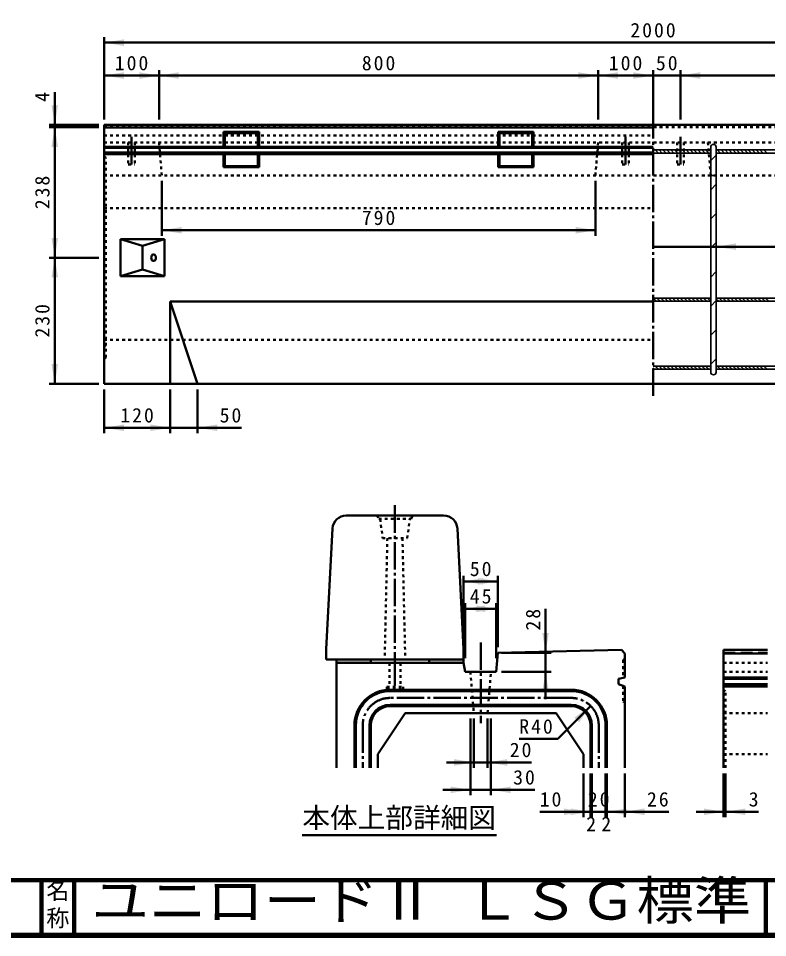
# Model space of a CAD drawing. Units: millimetres, scale not verified. Extents: x 100 to 4105, y 100 to 2870.
# Drawn here: x 1778 to 3143, y 100 to 1776 of the extents above; entities that cross this region are included whole.
import ezdxf
from ezdxf.enums import TextEntityAlignment as Align

# ---------------------------------------------------------------- set-up
doc = ezdxf.new("R2010")
doc.units = ezdxf.units.MM
doc.header["$LTSCALE"] = 5
for name, pattern in [('USER1', [13.4, 10, -1.2, 1, -1.2]), ('USER2', [2.2, 1, -1.2]), ('USER4', [6.3, 4.2, -2.1])]:
    doc.linetypes.add(name, pattern=pattern)
doc.layers.add('V-nasSTD', color=7, linetype='Continuous', lineweight=35)
doc.styles.add('ＭＳ ゴシック', font='')
doc.styles.get('ＭＳ ゴシック').set_extended_font_data('MS Gothic')

msp = doc.modelspace()

# ---------------------------------------------------------------- hatches: boundary and pattern name
at = {"layer": 'V-nasSTD'}
for points in [[(1970.35, 1737.38), (1934.35, 1731.38), (1970.35, 1725.38)], [(1970.35, 1677.38), (1934.35, 1671.38), (1970.35, 1665.38)], [(1998.35, 1665.38), (2034.35, 1671.38), (1998.35, 1677.38)], [(2070.35, 1677.38), (2034.35, 1671.38), (2070.35, 1665.38)], [(2798.35, 1665.38), (2834.35, 1671.38), (2798.35, 1677.38)], [(2870.35, 1677.38), (2834.35, 1671.38), (2870.35, 1665.38)], [(2898.35, 1665.38), (2934.35, 1671.38), (2898.35, 1677.38)], [(3020.35, 1677.38), (2984.35, 1671.38), (3020.35, 1665.38)], [(1838.35, 1617.38), (1844.35, 1581.38), (1850.35, 1617.38)], [(1850.35, 1541.38), (1844.35, 1577.38), (1838.35, 1541.38)], [(2075.35, 1395.38), (2039.35, 1389.38), (2075.35, 1383.38)], [(2793.35, 1383.38), (2829.35, 1389.38), (2793.35, 1395.38)], [(1838.35, 1375.38), (1844.35, 1339.38), (1850.35, 1375.38)], [(3085.35, 1365.423), (3049.35, 1359.423), (3085.35, 1353.423)], [(1850.35, 1303.38), (1844.35, 1339.38), (1838.35, 1303.38)], [(1838.35, 1145.38), (1844.35, 1109.38), (1850.35, 1145.38)], [(1970.35, 1035.38), (1934.35, 1029.38), (1970.35, 1023.38)], [(2018.35, 1023.38), (2054.35, 1029.38), (2018.35, 1035.38)], [(2140.35, 1035.38), (2104.35, 1029.38), (2140.35, 1023.38)], [(2625.086, 755.376), (2589.086, 749.376), (2625.086, 743.376)], [(2615.586, 743.376), (2651.586, 749.376), (2615.586, 755.376)], [(2628.211, 705.376), (2592.211, 699.376), (2628.211, 693.376)], [(2612.461, 693.376), (2648.461, 699.376), (2612.461, 705.376)], [(2744.461, 655.376), (2738.461, 619.376), (2732.461, 655.376)], [(2420.336, 600.626), (2420.336, 606.876), (2357.836, 606.876), (2357.836, 600.626)], [(2589.086, 600.626), (2589.086, 606.876), (2526.586, 606.876), (2526.586, 600.626)], [(2744.461, 548.376), (2738.461, 584.376), (2732.461, 548.376)], [(2799.478, 492.533), (2820.691, 522.231), (2790.993, 501.018)], [(2571.836, 413.376), (2607.836, 419.376), (2571.836, 425.376)], [(2668.836, 425.376), (2632.836, 419.376), (2668.836, 413.376)], [(2565.586, 363.376), (2601.586, 369.376), (2565.586, 375.376)], [(2675.086, 375.376), (2639.086, 369.376), (2675.086, 363.376)], [(2771.836, 323.376), (2807.836, 329.376), (2771.836, 335.376)], [(2784.336, 323.376), (2820.336, 329.376), (2784.336, 335.376)], [(2886.336, 335.376), (2850.336, 329.376), (2886.336, 323.376)], [(2918.836, 335.376), (2882.836, 329.376), (2918.836, 323.376)], [(3026.836, 323.376), (3062.836, 329.376), (3026.836, 335.376)], [(3102.586, 335.376), (3066.586, 329.376), (3102.586, 323.376)]]:
    msp.add_hatch(color=256, dxfattribs=at).paths.add_polyline_path(points)

# ---------------------------------------------------------------- linework, layer by layer
at = {"layer": 'V-nasSTD', "lineweight": 50}
for p, q in [((1934.35, 1591.38), (1934.35, 1741.38)), ((1934.35, 1731.38), (3934.35, 1731.38)), ((2034.35, 1591.38), (2034.35, 1681.38)), ((2834.35, 1591.38), (2834.35, 1681.38)), ((2934.35, 1591.38), (2934.35, 1681.38)), ((2984.35, 1591.38), (2984.35, 1681.38)), ((1934.35, 1671.38), (2034.35, 1671.38)), ((2034.35, 1671.38), (2834.35, 1671.38)), ((2834.35, 1671.38), (2934.35, 1671.38)), ((2934.35, 1671.38), (2984.35, 1671.38)), ((2984.35, 1671.38), (3884.35, 1671.38)), ((1844.35, 1641.38), (1844.35, 1581.38)), ((1924.35, 1581.38), (1834.35, 1581.38)), ((1924.35, 1577.38), (1834.35, 1577.38)), ((1844.35, 1577.38), (1844.35, 1581.38)), ((1844.35, 1339.38), (1844.35, 1577.38)), ((1934.35, 1581.38), (1934.35, 1109.38)), ((1934.35, 1581.38), (3934.35, 1581.38)), ((1934.35, 1576.38), (2934.35, 1576.38)), ((2152.05, 1568.68), (2216.65, 1568.68)), ((2152.05, 1568.68), (2154.35, 1566.38)), ((2152.05, 1568.68), (2152.05, 1541.395)), ((2154.35, 1566.38), (2214.35, 1566.38)), ((2154.35, 1566.38), (2154.35, 1541.395)), ((2214.35, 1566.38), (2216.65, 1568.68)), ((2214.35, 1566.38), (2214.35, 1541.395)), ((2216.65, 1568.68), (2216.65, 1541.395)), ((2652.05, 1568.68), (2716.65, 1568.68)), ((2652.05, 1568.68), (2654.35, 1566.38)), ((2652.05, 1568.68), (2652.05, 1541.395)), ((2654.35, 1566.38), (2714.35, 1566.38)), ((2654.35, 1566.38), (2654.35, 1541.395)), ((2714.35, 1566.38), (2716.65, 1568.68)), ((2714.35, 1566.38), (2714.35, 1541.395)), ((2716.65, 1568.68), (2716.65, 1541.395)), ((1934.35, 1541.395), (2934.35, 1541.395)), ((1934.35, 1539.38), (2934.35, 1539.38)), ((1934.35, 1531.38), (2934.35, 1531.38)), ((1934.35, 1528.022), (2934.35, 1528.022)), ((2152.05, 1528.022), (2152.05, 1504.08)), ((2154.35, 1528.022), (2154.35, 1506.38)), ((2214.35, 1528.022), (2214.35, 1506.38)), ((2216.65, 1528.022), (2216.65, 1504.08)), ((2652.05, 1528.022), (2652.05, 1504.08)), ((2654.35, 1528.022), (2654.35, 1506.38)), ((2714.35, 1528.022), (2714.35, 1506.38)), ((2716.65, 1528.022), (2716.65, 1504.08)), ((2152.05, 1504.08), (2154.35, 1506.38)), ((2152.05, 1504.08), (2216.65, 1504.08)), ((2154.35, 1506.38), (2214.35, 1506.38)), ((2214.35, 1506.38), (2216.65, 1504.08)), ((2652.05, 1504.08), (2654.35, 1506.38)), ((2652.05, 1504.08), (2716.65, 1504.08)), ((2654.35, 1506.38), (2714.35, 1506.38)), ((2714.35, 1506.38), (2716.65, 1504.08)), ((2039.35, 1479.38), (2039.35, 1379.38)), ((2829.35, 1479.38), (2829.35, 1379.38)), ((2039.35, 1389.38), (2829.35, 1389.38)), ((1964.35, 1372.88), (1964.35, 1305.88)), ((1964.35, 1372.88), (2044.35, 1372.88)), ((1964.35, 1372.88), (2004.35, 1360.88)), ((2004.35, 1360.88), (2044.35, 1372.88)), ((2004.35, 1360.88), (2004.35, 1317.88)), ((2044.35, 1372.88), (2044.35, 1305.88)), ((4037.35, 1359.423), (2934.35, 1359.423)), ((1924.35, 1339.38), (1834.35, 1339.38)), ((1844.35, 1109.38), (1844.35, 1339.38)), ((1964.35, 1305.88), (2004.35, 1317.88)), ((2004.35, 1317.88), (2044.35, 1305.88)), ((1964.35, 1305.88), (2044.35, 1305.88)), ((2054.35, 1259.38), (2054.35, 1109.38)), ((2054.35, 1259.38), (2104.35, 1109.38)), ((2054.35, 1259.38), (2934.35, 1259.38)), ((1924.35, 1109.38), (1834.35, 1109.38)), ((1934.35, 1109.38), (3934.35, 1109.38)), ((1934.35, 1099.38), (1934.35, 1019.38)), ((2054.35, 1099.38), (2054.35, 1019.38)), ((2104.35, 1099.38), (2104.35, 1019.38)), ((1934.35, 1029.38), (2054.35, 1029.38)), ((2054.35, 1029.38), (2104.35, 1029.38)), ((2184.35, 1029.38), (2104.35, 1029.38)), ((2375.337, 869.376), (2552.835, 869.376)), ((2350.37, 845.657), (2339.086, 625.626)), ((2589.086, 625.626), (2577.802, 845.657)), ((2589.086, 629.376), (2589.086, 759.376)), ((2589.086, 629.376), (2589.086, 759.376)), ((2651.586, 629.376), (2651.586, 759.376)), ((2589.086, 749.376), (2651.586, 749.376)), ((2592.211, 609.376), (2592.211, 709.376)), ((2648.461, 609.376), (2648.461, 709.376)), ((2592.211, 699.376), (2648.461, 699.376)), ((2738.461, 699.376), (2738.461, 619.376)), ((2339.086, 625.626), (2339.086, 606.876)), ((2589.086, 625.626), (2589.086, 606.876)), ((2651.586, 619.376), (2876.586, 624.376)), ((2876.586, 624.376), (2882.836, 618.126)), ((3062.836, 409.376), (3062.836, 624.376)), ((3062.836, 624.376), (3142.836, 624.376)), ((2339.086, 606.876), (2589.086, 606.876)), ((2357.836, 606.876), (2357.836, 600.626)), ((2420.336, 606.876), (2420.336, 600.626)), ((2526.586, 606.876), (2526.586, 600.626)), ((2589.086, 606.876), (2589.086, 600.626)), ((2651.586, 619.376), (2648.461, 584.376)), ((2658.461, 619.376), (2748.461, 619.376)), ((2738.461, 584.376), (2738.461, 619.376)), ((2882.836, 574.395), (2882.836, 618.126)), ((3062.836, 618.126), (3142.836, 618.126)), ((2357.836, 600.626), (2589.086, 600.626)), ((2357.836, 600.626), (2357.836, 409.376)), ((2589.086, 600.626), (2592.211, 584.376)), ((2592.211, 584.376), (2648.461, 584.376)), ((2658.461, 584.376), (2748.461, 584.376)), ((2738.461, 534.376), (2738.461, 584.376)), ((2871.586, 571.876), (2882.836, 574.395)), ((2871.586, 561.876), (2871.586, 571.876)), ((3062.836, 574.395), (3142.836, 574.395)), ((3062.836, 571.876), (3142.836, 571.876)), ((2871.586, 561.876), (2882.836, 557.678)), ((2882.836, 557.678), (2882.836, 409.376)), ((3062.836, 561.876), (3142.836, 561.876)), ((3062.836, 557.678), (3142.836, 557.678)), ((2785.336, 551.876), (2455.336, 551.876)), ((2785.336, 549.376), (2455.336, 549.376)), ((2785.336, 524.376), (2455.336, 524.376)), ((2785.336, 521.876), (2455.336, 521.876)), ((2760.587, 462.127), (2820.691, 522.231)), ((2482.836, 509.376), (2432.836, 434.376)), ((2482.836, 509.376), (2757.836, 509.376)), ((2757.836, 509.376), (2807.836, 434.376)), ((2390.336, 486.876), (2390.336, 409.376)), ((2392.836, 486.876), (2392.836, 409.376)), ((2417.836, 486.876), (2417.836, 409.376)), ((2420.336, 486.876), (2420.336, 409.376)), ((2601.586, 499.376), (2601.586, 359.376)), ((2607.836, 499.376), (2607.836, 409.376)), ((2632.836, 499.376), (2632.836, 409.376)), ((2639.086, 499.376), (2639.086, 359.376)), ((2820.336, 409.376), (2820.336, 486.876)), ((2822.836, 486.876), (2822.836, 409.376)), ((2847.836, 486.876), (2847.836, 409.376)), ((2850.336, 409.376), (2850.336, 486.876)), ((2760.587, 462.127), (2690.587, 462.127)), ((2432.836, 434.376), (2432.836, 409.376)), ((2557.836, 419.376), (2607.836, 419.376)), ((2607.836, 419.376), (2632.836, 419.376)), ((2712.836, 419.376), (2632.836, 419.376)), ((2807.836, 434.376), (2807.836, 409.376)), ((2807.836, 399.376), (2807.836, 319.376)), ((2820.336, 399.376), (2820.336, 319.376)), ((2822.836, 399.376), (2822.836, 319.376)), ((2847.836, 399.376), (2847.836, 319.376)), ((2850.336, 399.376), (2850.336, 319.376)), ((2882.836, 399.376), (2882.836, 319.376)), ((3062.836, 399.376), (3062.836, 319.376)), ((3066.586, 399.376), (3066.586, 319.376)), ((2551.586, 369.376), (2601.586, 369.376)), ((2601.586, 369.376), (2639.086, 369.376)), ((2719.086, 369.376), (2639.086, 369.376)), ((2727.836, 329.376), (2807.836, 329.376)), ((2807.836, 329.376), (2820.336, 329.376)), ((2820.336, 329.376), (2822.836, 329.376)), ((2822.836, 329.376), (2847.836, 329.376)), ((2847.836, 329.376), (2850.336, 329.376)), ((2850.336, 329.376), (2882.836, 329.376)), ((2962.836, 329.376), (2882.836, 329.376)), ((3012.836, 329.376), (3062.836, 329.376)), ((3062.836, 329.376), (3066.586, 329.376)), ((3126.586, 329.376), (3066.586, 329.376)), ((2295.368, 286.542), (2649.377, 286.542))]:
    msp.add_line(p, q, dxfattribs=at)
at = {"layer": 'V-nasSTD', "linetype": 'USER1', "lineweight": 50}
for p, q in [((2934.35, 1606.38), (2934.35, 1084.38)), ((1984.35, 1559.38), (1984.35, 1509.38)), ((2884.35, 1559.38), (2884.35, 1509.38)), ((2984.35, 1559.38), (2984.35, 1509.38)), ((2464.086, 888.126), (2464.086, 588.126)), ((2620.336, 638.126), (2620.336, 490.626)), ((2464.086, 609.376), (2464.086, 553.126)), ((2785.336, 536.876), (2455.336, 536.876)), ((2405.336, 486.876), (2405.336, 409.376)), ((2835.336, 486.876), (2835.336, 409.376))]:
    msp.add_line(p, q, dxfattribs=at)
at = {"layer": 'V-nasSTD', "linetype": 'USER2', "lineweight": 50}
for p, q in [((1934.35, 1577.38), (3934.35, 1577.38)), ((1934.35, 1562.38), (2934.35, 1562.38)), ((1934.35, 1549.38), (3934.35, 1549.38)), ((1978.35, 1549.38), (1978.35, 1509.38)), ((1990.35, 1549.38), (1990.35, 1509.38)), ((2034.35, 1549.38), (2039.35, 1489.38)), ((2829.35, 1489.38), (2834.35, 1549.38)), ((2878.35, 1549.38), (2878.35, 1509.38)), ((2890.35, 1549.38), (2890.35, 1509.38)), ((2978.35, 1549.38), (2978.35, 1509.38)), ((2990.35, 1549.38), (2990.35, 1509.38)), ((3034.35, 1549.38), (3039.35, 1489.38)), ((1937.35, 1521.38), (1934.35, 1523.38)), ((1937.35, 1157.38), (1937.35, 1521.38)), ((1978.35, 1509.38), (1990.35, 1509.38)), ((2878.35, 1509.38), (2890.35, 1509.38)), ((2978.35, 1509.38), (2990.35, 1509.38)), ((1934.35, 1499.38), (1937.35, 1501.38)), ((1934.35, 1489.38), (3934.35, 1489.38)), ((1934.35, 1429.38), (2934.35, 1429.38)), ((1934.35, 1189.38), (2934.35, 1189.38)), ((1934.35, 1179.38), (1937.35, 1177.38)), ((1937.35, 1157.38), (1934.35, 1155.38)), ((2431.586, 869.376), (2434.711, 863.126)), ((2434.711, 863.126), (2493.461, 863.126)), ((2437.211, 863.126), (2441.586, 828.126)), ((2486.586, 828.126), (2490.961, 863.126)), ((2493.461, 863.126), (2496.586, 869.376)), ((2441.586, 828.126), (2486.586, 828.126)), ((2450.336, 828.126), (2445.336, 606.876)), ((2477.836, 828.126), (2482.836, 606.876)), ((2879.961, 605.626), (2882.836, 608.501)), ((2879.961, 605.626), (2879.961, 573.751)), ((2454.086, 600.626), (2454.086, 556.876)), ((2474.086, 600.626), (2474.086, 556.876)), ((3062.836, 600.626), (3142.836, 600.626)), ((2601.586, 584.376), (2607.836, 509.376)), ((2632.836, 509.376), (2639.086, 584.376)), ((3062.836, 584.376), (3142.836, 584.376)), ((2449.086, 556.876), (2479.086, 556.876)), ((2449.086, 556.876), (2449.086, 553.126)), ((2449.086, 553.126), (2479.086, 553.126)), ((2479.086, 556.876), (2479.086, 553.126)), ((2879.961, 558.751), (2879.961, 530.626)), ((3066.586, 549.376), (3062.836, 551.876)), ((3066.586, 409.376), (3066.586, 549.376)), ((2879.961, 530.626), (2882.836, 527.751)), ((3062.836, 521.876), (3066.586, 524.376)), ((3062.836, 509.376), (3142.836, 509.376)), ((3062.836, 434.376), (3142.836, 434.376))]:
    msp.add_line(p, q, dxfattribs=at)
at = {"layer": 'V-nasSTD'}
for p, q in [((2934.35, 1535.88), (3039.35, 1535.88)), ((2934.35, 1532.585), (2937.055, 1529.88)), ((2934.35, 1529.88), (3039.35, 1529.88)), ((2938.126, 1535.88), (2944.126, 1529.88)), ((2945.197, 1535.88), (2951.197, 1529.88)), ((2952.268, 1535.88), (2958.268, 1529.88)), ((2959.339, 1535.88), (2965.339, 1529.88)), ((2966.41, 1535.88), (2972.41, 1529.88)), ((2973.481, 1535.88), (2979.481, 1529.88)), ((2980.552, 1535.88), (2986.552, 1529.88)), ((2987.623, 1535.88), (2993.623, 1529.88)), ((2994.694, 1535.88), (3000.694, 1529.88)), ((3001.765, 1535.88), (3007.765, 1529.88)), ((3008.836, 1535.88), (3014.836, 1529.88)), ((3015.907, 1535.88), (3021.907, 1529.88)), ((3022.978, 1535.88), (3028.978, 1529.88)), ((3030.05, 1535.88), (3036.05, 1529.88)), ((3037.121, 1535.88), (3039.35, 1533.651)), ((3039.35, 1130.88), (3039.35, 1540.88)), ((3039.35, 1516.228), (3049.35, 1526.228)), ((3049.35, 1540.88), (3049.35, 1130.88)), ((3049.35, 1535.88), (3319.35, 1535.88)), ((3049.35, 1530.722), (3050.192, 1529.88)), ((3049.35, 1529.88), (3319.35, 1529.88)), ((3051.263, 1535.88), (3057.263, 1529.88)), ((3058.334, 1535.88), (3064.334, 1529.88)), ((3065.405, 1535.88), (3071.405, 1529.88)), ((3072.476, 1535.88), (3078.476, 1529.88)), ((3079.547, 1535.88), (3085.547, 1529.88)), ((3086.618, 1535.88), (3092.618, 1529.88)), ((3093.689, 1535.88), (3099.689, 1529.88)), ((3100.76, 1535.88), (3106.76, 1529.88)), ((3107.831, 1535.88), (3113.831, 1529.88)), ((3114.902, 1535.88), (3120.902, 1529.88)), ((3121.973, 1535.88), (3127.973, 1529.88)), ((3129.045, 1535.88), (3135.045, 1529.88)), ((3136.116, 1535.88), (3142.116, 1529.88)), ((3049.35, 1489.38), (3039.35, 1489.38)), ((3039.35, 1489.38), (3039.35, 1385.88)), ((3049.35, 1385.88), (3049.35, 1489.38)), ((3039.35, 1463.195), (3049.35, 1473.195)), ((3039.35, 1410.162), (3049.35, 1420.162)), ((3039.35, 1379.88), (3039.35, 1265.88)), ((3049.35, 1265.88), (3049.35, 1379.88)), ((3039.35, 1357.129), (3049.35, 1367.129)), ((3039.35, 1304.096), (3049.35, 1314.096)), ((2934.35, 1265.88), (3039.35, 1265.88)), ((2934.35, 1265.864), (2940.334, 1259.88)), ((2934.35, 1259.88), (3039.35, 1259.88)), ((2941.405, 1265.88), (2947.405, 1259.88)), ((2948.476, 1265.88), (2954.476, 1259.88)), ((2955.547, 1265.88), (2961.547, 1259.88)), ((2962.618, 1265.88), (2968.618, 1259.88)), ((2969.689, 1265.88), (2975.689, 1259.88)), ((2976.76, 1265.88), (2982.76, 1259.88)), ((2983.831, 1265.88), (2989.831, 1259.88)), ((2990.902, 1265.88), (2996.902, 1259.88)), ((2997.973, 1265.88), (3003.973, 1259.88)), ((3005.045, 1265.88), (3011.045, 1259.88)), ((3012.116, 1265.88), (3018.116, 1259.88)), ((3019.187, 1265.88), (3025.187, 1259.88)), ((3026.258, 1265.88), (3032.258, 1259.88)), ((3033.329, 1265.88), (3039.329, 1259.88)), ((3039.35, 1251.063), (3049.35, 1261.063)), ((3039.35, 1259.88), (3039.35, 1141.88)), ((3049.35, 1265.88), (3319.35, 1265.88)), ((3049.35, 1264.001), (3053.471, 1259.88)), ((3049.35, 1259.88), (3319.35, 1259.88)), ((3049.35, 1141.88), (3049.35, 1259.88)), ((3054.542, 1265.88), (3060.542, 1259.88)), ((3061.613, 1265.88), (3067.613, 1259.88)), ((3068.684, 1265.88), (3074.684, 1259.88)), ((3075.755, 1265.88), (3081.755, 1259.88)), ((3082.826, 1265.88), (3088.826, 1259.88)), ((3089.897, 1265.88), (3095.897, 1259.88)), ((3096.968, 1265.88), (3102.968, 1259.88)), ((3104.039, 1265.88), (3110.039, 1259.88)), ((3111.111, 1265.88), (3117.111, 1259.88)), ((3118.182, 1265.88), (3124.182, 1259.88)), ((3125.253, 1265.88), (3131.253, 1259.88)), ((3132.324, 1265.88), (3138.324, 1259.88)), ((3139.395, 1265.88), (3145.395, 1259.88)), ((3039.35, 1198.03), (3049.35, 1208.03)), ((2934.35, 1141.88), (3039.35, 1141.88)), ((2938.126, 1141.88), (2944.126, 1135.88)), ((2945.197, 1141.88), (2951.197, 1135.88)), ((2952.268, 1141.88), (2958.268, 1135.88)), ((2959.339, 1141.88), (2965.339, 1135.88)), ((2966.41, 1141.88), (2972.41, 1135.88)), ((2973.481, 1141.88), (2979.481, 1135.88)), ((2980.552, 1141.88), (2986.552, 1135.88)), ((2987.623, 1141.88), (2993.623, 1135.88)), ((2994.694, 1141.88), (3000.694, 1135.88)), ((3001.765, 1141.88), (3007.765, 1135.88)), ((3008.836, 1141.88), (3014.836, 1135.88)), ((3015.907, 1141.88), (3021.907, 1135.88)), ((3022.978, 1141.88), (3028.978, 1135.88)), ((3030.05, 1141.88), (3036.05, 1135.88)), ((3037.121, 1141.88), (3039.35, 1139.651)), ((3039.35, 1144.997), (3049.35, 1154.997)), ((3049.35, 1141.88), (3319.35, 1141.88)), ((3051.263, 1141.88), (3057.263, 1135.88)), ((3058.334, 1141.88), (3064.334, 1135.88)), ((3065.405, 1141.88), (3071.405, 1135.88)), ((3072.476, 1141.88), (3078.476, 1135.88)), ((3079.547, 1141.88), (3085.547, 1135.88)), ((3086.618, 1141.88), (3092.618, 1135.88)), ((3093.689, 1141.88), (3099.689, 1135.88)), ((3100.76, 1141.88), (3106.76, 1135.88)), ((3107.831, 1141.88), (3113.831, 1135.88)), ((3114.902, 1141.88), (3120.902, 1135.88)), ((3121.973, 1141.88), (3127.973, 1135.88)), ((3129.045, 1141.88), (3135.045, 1135.88)), ((3136.116, 1141.88), (3142.116, 1135.88)), ((2934.35, 1138.585), (2937.055, 1135.88)), ((2934.35, 1135.88), (3039.35, 1135.88)), ((3039.35, 1135.88), (3039.35, 1130.88)), ((3049.35, 1136.722), (3050.192, 1135.88)), ((3049.35, 1135.88), (3319.35, 1135.88)), ((3049.35, 1130.88), (3049.35, 1135.88))]:
    msp.add_line(p, q, dxfattribs=at)
at = {"layer": 'V-nasSTD', "linetype": 'USER4', "lineweight": 50}
msp.add_line((3062.836, 619.376), (3142.836, 619.376), dxfattribs=at)
at = {"layer": 'V-nasSTD', "lineweight": 100}
for p, q in [((105, 205), (4100, 205)), ((1820, 205), (1820, 105)), ((1880, 205), (1880, 105)), ((3140, 205), (3140, 105)), ((105, 105), (4100, 105))]:
    msp.add_line(p, q, dxfattribs=at)
at = {"layer": 'V-nasSTD', "lineweight": 13}
msp.add_lwpolyline([(100, 100), (100, 2870), (4105, 2870), (4105, 100)], close=True, dxfattribs=at)
at = {"layer": 'V-nasSTD'}
for centre, start, end in [((3044.35, 1540.88), 0, 180), ((3044.35, 1130.88), 180, 0), ((3044.35, 1130.88), 180, 0)]:
    msp.add_arc(centre, 5, start, end, dxfattribs=at)
at = {"layer": 'V-nasSTD', "lineweight": 50}
for centre, radius, start, end in [((2375.337, 844.376), 25, 90, 177.06433), ((2552.835, 844.376), 25, 2.93567, 90), ((2455.336, 486.876), 65, 90, 180), ((2455.336, 486.876), 62.5, 90, 180), ((2785.336, 486.876), 65, 0, 90), ((2785.336, 486.876), 62.5, 0, 90), ((2455.336, 486.876), 37.5, 90, 180), ((2455.336, 486.876), 35, 90, 180), ((2785.336, 486.876), 37.5, 0, 90), ((2785.336, 486.876), 35, 0, 90)]:
    msp.add_arc(centre, radius, start, end, dxfattribs=at)
at = {"layer": 'V-nasSTD', "linetype": 'USER1', "lineweight": 50}
for centre, start, end in [((2455.336, 486.876), 90, 180), ((2785.336, 486.876), 0, 90)]:
    msp.add_arc(centre, 50, start, end, dxfattribs=at)
at = {"layer": 'V-nasSTD', "lineweight": 50}
msp.add_ellipse((2024.35, 1339.38), major_axis=(0, 6), ratio=0.707107, dxfattribs=at)

# ---------------------------------------------------------------- texts
at = {"layer": 'V-nasSTD', "style": 'ＭＳ ゴシック'}
msp.add_text('4', height=26.39, rotation=90, dxfattribs=at).set_placement((1808.35, 1623.38), align=Align.TOP_LEFT)
for s, height, p in [('3', 26.39, (3108.586, 365.376)), ('本体上部詳細図', 36.95, (2295.368, 336.942)), ('2', 26.39, (2812.586, 320.376)), ('2', 26.39, (2840.086, 320.376)), ('名', 30.79, (1828.982, 200.999)), ('称', 30.79, (1828.976, 151.01))]:
    msp.add_text(s, height=height, dxfattribs=at).set_placement(p, align=Align.TOP_LEFT)
at = {"layer": 'V-nasSTD', "style": 'ＭＳ ゴシック', "width": 1.1}
msp.add_text('ユニロードⅡ ＬＳＧ標準', height=69.65, dxfattribs=at).set_placement((1911.5, 202.47), align=Align.TOP_LEFT)
at = {"layer": 'V-nasSTD', "char_height": 26.39, "attachment_point": 1, "style": 'ＭＳ ゴシック'}
for s, insert in [('\\T1.2;2000', (2892.95, 1767.38)), ('\\T1.2;100', (1953.75, 1707.38)), ('\\T1.2;800', (2403.75, 1707.38)), ('\\T1.2;100', (2853.75, 1707.38)), ('\\T1.2;50', (2939.55, 1707.38)), ('\\T1.2;790', (2403.75, 1425.38)), ('\\T1.2;120', (1963.75, 1065.38)), ('\\T1.2;50', (2144.75, 1065.377)), ('\\T1.2;50', (2600.536, 785.376)), ('\\T1.2;45', (2600.536, 735.376)), ('\\T1.2;R40', (2690.587, 498.127)), ('\\T1.2;20', (2673.236, 455.376)), ('\\T1.2;30', (2679.486, 405.376)), ('\\T1.2;10', (2727.836, 365.376)), ('\\T1.2;20', (2815.536, 365.376)), ('\\T1.2;26', (2923.236, 365.376))]:
    msp.add_mtext(s, dxfattribs=dict(at, insert=insert))
at = {"layer": 'V-nasSTD', "char_height": 26.39, "attachment_point": 1, "rotation": 90, "style": 'ＭＳ ゴシック'}
for s, insert in [('\\T1.2;238', (1808.35, 1427.78)), ('\\T1.2;230', (1808.35, 1193.78)), ('\\T1.2;28', (2702.461, 659.776))]:
    msp.add_mtext(s, dxfattribs=dict(at, insert=insert))

doc.saveas('drawing.dxf')
